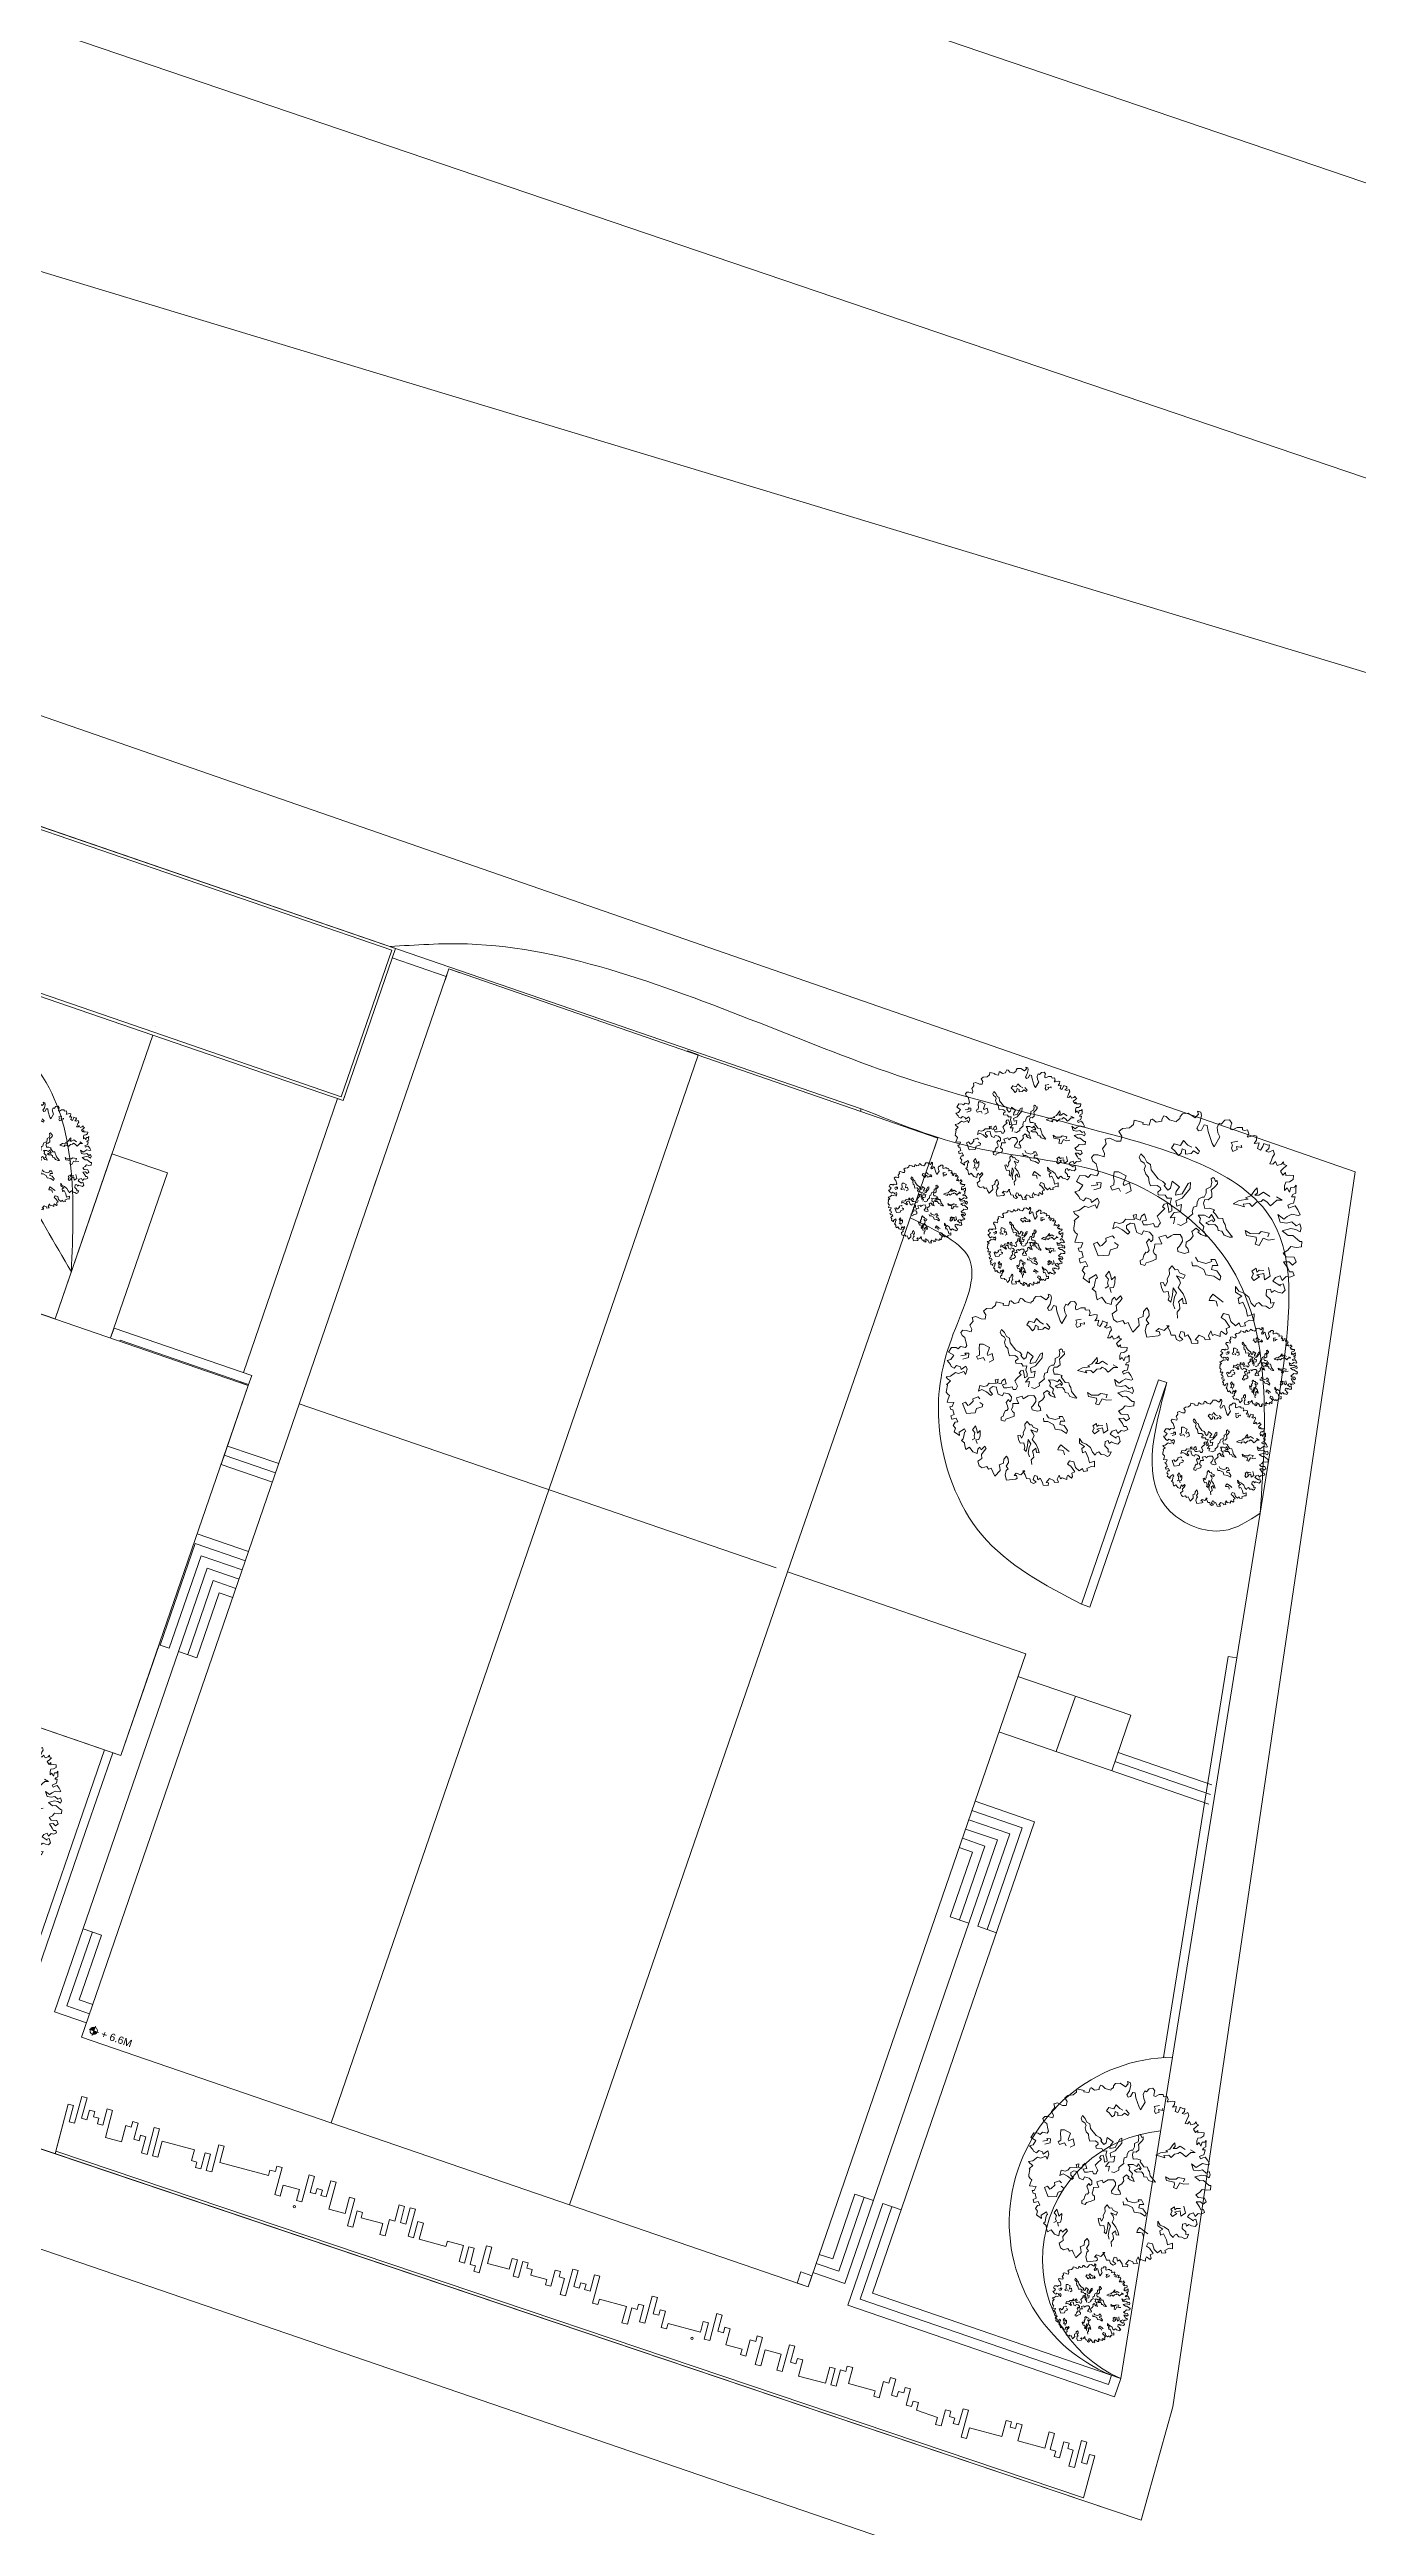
# Model space of a CAD drawing. Header units: metres. Extents: x -48 to 2360, y -1392 to 453.
# Drawn here: x 898.7 to 943.3, y -976 to -891.5 of the extents above; entities that cross this region are included whole.
import ezdxf
from ezdxf.enums import TextEntityAlignment as Align

# ---------------------------------------------------------------- set-up
doc = ezdxf.new("R2010")
doc.units = ezdxf.units.M
doc.layers.get('0').update_dxf_attribs({"color": 200})
for name, color, linetype, lineweight in [('corte3', 215, 'Continuous', 5), ('ESTRUC', 9, 'Continuous', 18), ('MUROS', 31, 'Continuous', 9), ('TODO', 210, 'Continuous', 5)]:
    doc.layers.add(name, color=color, linetype=linetype, lineweight=lineweight)
doc.layers.add('JARDINERAS', color=93, linetype='Continuous', lineweight=5, transparency=0.4)
doc.layers.add('Vegetación-h', color=7, linetype='Continuous', lineweight=5, true_color=0x5f7f00, transparency=0.5)
doc.layers.get('ESTRUC').off()
doc.styles.get("Standard").update_dxf_attribs({"font": 'arial.ttf'})

# ---------------------------------------------------------------- blocks, each defined once
blk = doc.blocks.new('arb29')
at = {"layer": 'Vegetación-h', "linetype": 'Continuous'}
for points in [[(1.833, -0.001), (1.929, -0.073), (1.976, -0.118), (2.022, -0.099), (2.061, -0.145), (2.008, -0.196), (1.95, -0.203), (1.91, -0.281), (1.857, -0.222), (1.793, -0.275), (1.774, -0.339), (1.91, -0.373), (1.878, -0.373), (1.942, -0.326), (2.001, -0.411), (1.976, -0.47), (1.905, -0.477), (1.846, -0.47), (1.812, -0.517), (1.78, -0.47), (1.727, -0.504), (1.748, -0.587), (1.833, -0.626), (1.852, -0.679), (1.905, -0.653), (1.897, -0.73), (1.865, -0.764), (1.799, -0.751), (1.74, -0.764), (1.676, -0.73), (1.644, -0.764), (1.636, -0.815), (1.565, -0.778), (1.5, -0.706), (1.402, -0.672), (1.317, -0.666), (1.245, -0.613), (1.277, -0.698), (1.389, -0.725), (1.349, -0.778), (1.389, -0.855), (1.434, -0.81), (1.525, -0.9), (1.578, -0.991), (1.663, -0.927), (1.695, -1.031), (1.631, -1.044), (1.565, -1.11), (1.597, -1.148), (1.525, -1.182), (1.487, -1.135), (1.447, -1.201), (1.357, -1.161), (1.291, -1.071), (1.206, -1.076), (1.192, -1.148), (1.264, -1.169), (1.37, -1.246), (1.323, -1.286), (1.362, -1.345), (1.349, -1.377), (1.264, -1.35), (1.259, -1.39), (1.277, -1.435), (1.232, -1.435), (1.179, -1.435), (1.155, -1.462), (1.109, -1.403), (1.096, -1.488), (1.141, -1.533), (1.07, -1.566), (1.043, -1.533), (0.958, -1.526), (0.919, -1.619), (0.966, -1.611), (0.977, -1.658), (0.881, -1.683), (0.854, -1.637), (0.783, -1.579), (0.75, -1.619), (0.716, -1.56), (0.665, -1.566), (0.665, -1.645), (0.737, -1.677), (0.698, -1.717), (0.639, -1.709), (0.599, -1.651), (0.541, -1.67), (0.495, -1.611), (0.424, -1.552), (0.463, -1.539), (0.41, -1.637), (0.32, -1.637), (0.293, -1.69), (0.339, -1.677), (0.371, -1.722), (0.352, -1.749), (0.189, -1.826), (0.131, -1.741), (0.123, -1.651), (0.144, -1.611), (0.091, -1.573), (0.11, -1.494), (0.085, -1.43), (0.038, -1.39), (0.006, -1.462), (0.025, -1.539), (-0.039, -1.592), (-0.013, -1.632), (0.014, -1.69), (-0.047, -1.826), (-0.111, -1.762), (-0.164, -1.704), (-0.209, -1.741), (-0.255, -1.704), (-0.332, -1.755), (-0.398, -1.736), (-0.451, -1.658), (-0.398, -1.586), (-0.43, -1.515), (-0.398, -1.435), (-0.379, -1.377), (-0.417, -1.345), (-0.462, -1.435), (-0.502, -1.396), (-0.523, -1.443), (-0.51, -1.526), (-0.6, -1.526), (-0.691, -1.462), (-0.744, -1.526), (-0.783, -1.467), (-0.808, -1.416), (-0.874, -1.39), (-0.855, -1.35), (-0.867, -1.265), (-0.874, -1.22), (-0.855, -1.201), (-0.893, -1.156), (-0.972, -1.254), (-0.946, -1.312), (-1.063, -1.278), (-1.063, -1.201), (-1.122, -1.169), (-1.103, -1.097), (-1.057, -1.076), (-1.116, -1.018), (-1.18, -1.063), (-1.188, -1.063), (-1.225, -1.012), (-1.174, -0.967), (-1.225, -0.887), (-1.265, -0.895), (-1.297, -0.855), (-1.259, -0.836), (-1.252, -0.751), (-1.377, -0.783), (-1.377, -0.719), (-1.377, -0.653), (-1.414, -0.64), (-1.454, -0.613), (-1.462, -0.581), (-1.48, -0.477), (-1.499, -0.464), (-1.486, -0.451), (-1.448, -0.379), (-1.52, -0.36), (-1.552, -0.334), (-1.48, -0.294), (-1.414, -0.196), (-1.35, -0.196), (-1.265, -0.124), (-1.22, -0.171), (-1.22, -0.065), (-1.265, -0.014), (-1.331, -0.105), (-1.356, -0.065), (-1.435, -0.065), (-1.462, -0.124), (-1.526, -0.112), (-1.552, -0.086), (-1.637, -0.033), (-1.579, 0.007), (-1.552, 0.103), (-1.664, 0.129), (-1.643, 0.233), (-1.558, 0.26), (-1.513, 0.247), (-1.486, 0.305), (-1.39, 0.318), (-1.377, 0.364), (-1.403, 0.403), (-1.462, 0.494), (-1.526, 0.515), (-1.565, 0.56), (-1.545, 0.613), (-1.486, 0.632), (-1.382, 0.638), (-1.39, 0.691), (-1.448, 0.749), (-1.414, 0.84), (-1.454, 0.906), (-1.395, 0.946), (-1.284, 0.933), (-1.212, 0.957), (-1.225, 1.037), (-1.292, 1.088), (-1.252, 1.154), (-1.154, 1.199), (-1.108, 1.271), (-1.122, 1.337), (-0.978, 1.35), (-0.972, 1.324), (-0.874, 1.343), (-0.874, 1.382), (-0.88, 1.433), (-0.861, 1.447), (-0.855, 1.447), (-0.783, 1.422), (-0.704, 1.467), (-0.712, 1.492), (-0.704, 1.558), (-0.664, 1.558), (-0.6, 1.526), (-0.483, 1.532), (-0.483, 1.552), (-0.451, 1.598), (-0.457, 1.63), (-0.438, 1.683), (-0.353, 1.721), (-0.228, 1.688), (-0.196, 1.76), (-0.228, 1.8), (-0.17, 1.8), (-0.143, 1.755), (-0.13, 1.636), (-0.151, 1.545), (-0.111, 1.513), (-0.071, 1.539), (-0.058, 1.63), (-0.007, 1.636), (0.038, 1.552), (0.157, 1.396), (0.203, 1.356), (0.24, 1.532), (0.189, 1.585), (0.15, 1.656), (0.157, 1.734), (0.195, 1.728)], [(0.195, 1.728), (0.227, 1.806), (0.293, 1.838), (0.346, 1.8), (0.346, 1.755), (0.359, 1.702), (0.392, 1.702), (0.45, 1.76), (0.528, 1.787), (0.541, 1.755), (0.573, 1.755), (0.613, 1.779), (0.652, 1.728), (0.645, 1.675), (0.671, 1.683), (0.743, 1.728), (0.788, 1.734), (0.801, 1.675), (0.783, 1.611), (0.854, 1.649), (0.86, 1.552), (0.913, 1.545), (0.926, 1.611), (0.926, 1.662), (0.998, 1.656), (1.017, 1.67), (1.03, 1.611), (0.998, 1.558), (1.049, 1.558), (1.102, 1.611), (1.141, 1.558), (1.128, 1.505), (1.128, 1.454), (1.121, 1.388), (1.168, 1.401), (1.192, 1.454), (1.24, 1.401), (1.298, 1.447), (1.317, 1.492), (1.336, 1.454), (1.381, 1.454), (1.349, 1.396), (1.317, 1.337), (1.376, 1.29), (1.402, 1.343), (1.421, 1.297), (1.48, 1.324), (1.538, 1.337), (1.551, 1.278), (1.506, 1.225), (1.453, 1.199), (1.453, 1.14), (1.48, 1.069), (1.506, 1.122), (1.559, 1.069), (1.559, 1.148), (1.61, 1.167), (1.623, 1.207), (1.644, 1.135), (1.663, 1.088), (1.623, 1.05), (1.617, 1.01), (1.668, 1.029), (1.676, 0.965), (1.676, 0.925), (1.636, 0.899), (1.604, 0.866), (1.636, 0.827), (1.676, 0.866), (1.716, 0.893), (1.78, 0.848), (1.838, 0.789), (1.812, 0.768), (1.708, 0.755), (1.655, 0.696), (1.617, 0.638), (1.506, 0.677), (1.578, 0.574), (1.676, 0.592), (1.748, 0.638), (1.833, 0.6), (1.878, 0.651), (1.923, 0.592), (1.923, 0.534), (1.846, 0.547), (1.767, 0.534), (1.65, 0.456), (1.767, 0.417), (1.833, 0.443), (1.969, 0.39), (2.001, 0.398), (2.022, 0.318), (1.95, 0.281), (1.865, 0.267), (1.838, 0.196), (1.78, 0.129), (1.846, 0.09), (1.969, 0.124), (2.022, 0.065), (1.982, -0.001), (1.918, 0.031), (1.833, -0.001)], [(-0.124, 1.233), (-0.195, 1.246), (-0.286, 1.291), (-0.3, 1.2), (-0.404, 1.194), (-0.424, 1.115), (-0.365, 1.096), (-0.281, 1.044), (-0.254, 1.089), (-0.261, 1.161), (-0.202, 1.155), (-0.182, 1.096), (-0.104, 1.135), (-0.078, 1.187), (0.007, 1.167), (0.013, 1.214), (-0.072, 1.259)], [(0.528, 1.559), (0.437, 1.507), (0.469, 1.475), (0.469, 1.422), (0.508, 1.382), (0.561, 1.435), (0.535, 1.475), (0.619, 1.487), (0.6, 1.52)], [(0.059, 0.013), (0.118, 0.013), (0.189, 0.091), (0.17, 0.137), (0.202, 0.189), (0.235, 0.248), (0.215, 0.28), (0.209, 0.352), (0.254, 0.384), (0.241, 0.436), (0.248, 0.502), (0.287, 0.541), (0.32, 0.554), (0.326, 0.626), (0.306, 0.685), (0.365, 0.744), (0.352, 0.815), (0.326, 0.861), (0.352, 0.894), (0.372, 0.887), (0.404, 0.848), (0.424, 0.867), (0.444, 0.822), (0.424, 0.769), (0.385, 0.697), (0.411, 0.652), (0.431, 0.6), (0.392, 0.535), (0.34, 0.522), (0.34, 0.463), (0.385, 0.391), (0.451, 0.418), (0.535, 0.418), (0.528, 0.384), (0.574, 0.359), (0.633, 0.313), (0.705, 0.332), (0.73, 0.286), (0.769, 0.254), (0.809, 0.189), (0.946, 0.104), (0.9, 0.091), (0.809, 0.091), (0.757, 0.137), (0.698, 0.13), (0.672, 0.175), (0.619, 0.202), (0.535, 0.17), (0.476, 0.182), (0.515, 0.215), (0.555, 0.261), (0.58, 0.234), (0.594, 0.268), (0.515, 0.332), (0.496, 0.274), (0.417, 0.286), (0.32, 0.254), (0.372, 0.215), (0.378, 0.157), (0.463, 0.118), (0.469, 0.046), (0.503, 0.032), (0.548, -0.02), (0.463, -0.02), (0.404, 0.007), (0.424, 0.026), (0.359, 0.052), (0.313, -0.02), (0.352, -0.079), (0.333, -0.144), (0.281, -0.209), (0.3, -0.274), (0.34, -0.294), (0.372, -0.346), (0.313, -0.385), (0.209, -0.392), (0.183, -0.346), (0.202, -0.306), (0.222, -0.215), (0.202, -0.163), (0.15, -0.124), (0.052, -0.163), (0.027, -0.19), (-0.02, -0.249), (-0.059, -0.209), (-0.15, -0.274), (-0.118, -0.313), (-0.072, -0.359), (-0.176, -0.399), (-0.163, -0.451), (-0.163, -0.515), (-0.137, -0.542), (-0.098, -0.555), (-0.078, -0.62), (-0.143, -0.678), (-0.209, -0.724), (-0.215, -0.771), (-0.286, -0.771), (-0.306, -0.718), (-0.274, -0.685), (-0.281, -0.62), (-0.267, -0.567), (-0.241, -0.562), (-0.229, -0.522), (-0.261, -0.476), (-0.306, -0.418), (-0.286, -0.353), (-0.248, -0.385), (-0.229, -0.346), (-0.248, -0.288), (-0.313, -0.249), (-0.411, -0.261), (-0.417, -0.326), (-0.502, -0.32), (-0.554, -0.249), (-0.58, -0.202), (-0.646, -0.215), (-0.691, -0.268), (-0.678, -0.313), (-0.606, -0.353), (-0.626, -0.392), (-0.73, -0.353), (-0.828, -0.34), (-0.88, -0.392), (-0.887, -0.281), (-0.808, -0.274), (-0.763, -0.242), (-0.737, -0.177), (-0.606, -0.138), (-0.646, -0.079), (-0.599, -0.052), (-0.587, -0.118), (-0.515, -0.118), (-0.515, -0.052), (-0.483, 0), (-0.424, -0.085), (-0.483, -0.124), (-0.443, -0.17), (-0.385, -0.15), (-0.3, -0.098), (-0.261, -0.144), (-0.215, -0.124), (-0.209, -0.085), (-0.202, -0.052), (-0.286, 0.026), (-0.261, 0.078), (-0.209, 0.182), (-0.254, 0.195), (-0.241, 0.241), (-0.202, 0.268), (-0.156, 0.202), (-0.13, 0.143), (-0.091, 0.182), (-0.111, 0.234), (-0.156, 0.286), (-0.163, 0.372), (-0.229, 0.345), (-0.274, 0.384), (-0.378, 0.352), (-0.397, 0.391), (-0.365, 0.443), (-0.385, 0.47), (-0.443, 0.483), (-0.542, 0.443), (-0.58, 0.495), (-0.613, 0.567), (-0.672, 0.593), (-0.717, 0.658), (-0.717, 0.717), (-0.75, 0.75), (-0.815, 0.769), (-0.855, 0.815), (-0.848, 0.874), (-0.776, 0.835), (-0.717, 0.776), (-0.652, 0.763), (-0.613, 0.685), (-0.463, 0.587), (-0.378, 0.574), (-0.326, 0.547), (-0.339, 0.522), (-0.261, 0.47), (-0.229, 0.515), (-0.241, 0.626), (-0.104, 0.581), (-0.13, 0.495), (-0.118, 0.436), (-0.026, 0.489), (0.007, 0.672), (0.039, 0.704), (0.065, 0.613), (-0.007, 0.424), (-0.084, 0.352), (-0.046, 0.28), (0.02, 0.326), (0.039, 0.215), (-0.052, 0.17), (-0.084, 0.071), (-0.013, 0.104), (-0.007, 0.039), (0, 0)], [(1.291, 0.901), (1.174, 0.933), (1.122, 0.867), (1.063, 0.848), (1.089, 0.894), (1.057, 0.965), (1.037, 0.919), (1.004, 0.815), (0.939, 0.756), (0.985, 0.75), (0.855, 0.685), (0.782, 0.606), (0.861, 0.613), (0.966, 0.62), (0.932, 0.652), (1.024, 0.692), (1.082, 0.665), (1.122, 0.75), (1.187, 0.783), (1.206, 0.822), (1.272, 0.808), (1.35, 0.769), (1.376, 0.815), (1.415, 0.887), (1.494, 0.913), (1.39, 0.933)], [(-0.87, 0.204), (-0.804, 0.27), (-0.87, 0.379), (-0.935, 0.314), (-0.956, 0.336), (-0.956, 0.467), (-1.089, 0.488), (-1.154, 0.467), (-1.132, 0.379), (-1.11, 0.336), (-1.089, 0.27), (-1.132, 0.226), (-1.089, 0.183), (-1.001, 0.248), (-0.956, 0.204)], [(-1.422, 0.137), (-1.331, 0.189), (-1.363, 0.215), (-1.291, 0.234), (-1.272, 0.157), (-1.363, 0.091)], [(1.472, 0.291), (1.472, 0.357), (1.341, 0.336), (1.319, 0.291), (1.188, 0.248), (1.1, 0.27), (1.144, 0.204), (1.297, 0.226), (1.319, 0.183), (1.319, 0.117), (1.384, 0.117), (1.407, 0.248), (1.494, 0.248), (1.582, 0.291)], [(0.496, -0.385), (0.555, -0.431), (0.685, -0.424), (0.764, -0.365), (0.737, -0.34), (0.802, -0.32), (0.874, -0.392), (0.796, -0.418), (0.802, -0.483), (0.887, -0.476), (0.978, -0.542), (0.978, -0.601), (0.868, -0.574), (0.744, -0.594), (0.685, -0.522), (0.567, -0.503), (0.496, -0.529), (0.469, -0.47)], [(1.585, -0.229), (1.513, -0.249), (1.487, -0.288), (1.461, -0.235), (1.408, -0.301), (1.447, -0.333), (1.435, -0.399), (1.487, -0.431), (1.553, -0.346), (1.501, -0.333), (1.598, -0.274), (1.644, -0.365), (1.709, -0.281), (1.637, -0.163)], [(-0.804, -0.519), (-0.848, -0.496), (-0.935, -0.562), (-0.913, -0.605), (-0.956, -0.693), (-0.979, -0.715), (-1.044, -0.671), (-1.089, -0.715), (-0.956, -0.869), (-0.804, -0.803), (-0.804, -0.715), (-0.717, -0.65), (-0.717, -0.605), (-0.782, -0.584)], [(0.548, -1.384), (0.508, -1.298), (0.535, -1.234), (0.503, -1.168), (0.476, -1.136), (0.515, -1.064), (0.555, -1.136), (0.607, -1.123), (0.567, -1.064), (0.503, -0.992), (0.398, -0.927), (0.411, -0.848), (0.378, -0.809), (0.313, -0.757), (0.431, -0.764), (0.437, -0.705), (0.34, -0.698), (0.3, -0.66), (0.261, -0.678), (0.195, -0.633), (0.17, -0.698), (0.202, -0.776), (0.189, -0.855), (0.209, -0.894), (0.195, -0.973), (0.15, -0.927), (0.111, -0.946), (0.15, -1.012), (0.202, -1.07), (0.267, -1.037), (0.313, -1.109), (0.313, -1.161), (0.365, -1.181), (0.352, -1.064), (0.326, -0.953), (0.398, -1.012), (0.392, -1.089), (0.411, -1.2), (0.456, -1.259)], [(-0.685, -1.311), (-0.646, -1.266), (-0.678, -1.227), (-0.685, -1.161), (-0.744, -1.129), (-0.717, -1.037), (-0.665, -1.103), (-0.633, -1.155), (-0.599, -1.089), (-0.567, -1.188), (-0.567, -1.259), (-0.619, -1.286), (-0.574, -1.345)], [(1.144, -0.912), (1.078, -0.89), (0.947, -0.846), (0.926, -0.912), (0.926, -0.956), (0.991, -0.934), (1.034, -0.934), (1.078, -1)]]:
    blk.add_lwpolyline(points, dxfattribs=at)
blk = doc.blocks.new('S-Nivel Planta')
at = {"ltscale": 0.5}
h = blk.add_hatch(color=256, dxfattribs=at)
h.paths.add_polyline_path([(-0.06, 0), (0, 0), (0, 0.06, 0.414214)])
h.paths.add_polyline_path([(0, -0.06, 0.414214), (0.06, 0), (0, 0)])
for p, q in [((0.08, 0), (-0.08, 0)), ((0, 0.08), (0, -0.08))]:
    blk.add_line(p, q, dxfattribs=at)
blk.add_circle((0, 0), 0.06, dxfattribs=at)
blk.add_attdef('NIVEL_PLANTA', text='', height=0.12).set_placement((0.13, 0), align=Align.MIDDLE_LEFT)

msp = doc.modelspace()

# ---------------------------------------------------------------- linework, layer by layer
at = {"layer": 'corte3', "ltscale": 7, "transparency": 33554559}
for p, q in [((910.331, -922.084), (926.407, -927.612)), ((912.256, -923.099), (910.412, -922.464)), ((902.244, -925.102), (898.916, -934.782)), ((940.711, -937.088), (940.015, -941.406)), ((938.923, -946.295), (936.718, -959.973)), ((933.061, -949.54), (933.711, -947.649)), ((937.024, -959.961), (935.258, -970.918))]:
    msp.add_line(p, q, dxfattribs=at)
at = {"layer": 'corte3', "transparency": 33554559}
for p, q in [((934.201, -944.607), (936.833, -936.954)), ((905.511, -942.713), (903.762, -942.112)), ((904.099, -943.285), (898.896, -958.415)), ((904.099, -943.285), (905.186, -943.659)), ((932.321, -951.931), (926.793, -968.008)), ((932.321, -951.931), (930.289, -951.233)), ((931.05, -952.552), (925.847, -967.683)), ((929.964, -952.179), (931.05, -952.552)), ((900.186, -955.686), (899.317, -958.211)), ((900.5, -955.795), (899.74, -958.007)), ((926.194, -964.629), (925.433, -966.842)), ((926.194, -964.629), (926.823, -964.846)), ((926.509, -964.738), (925.641, -967.262)), ((927.139, -964.954), (927.769, -965.171))]:
    msp.add_line(p, q, dxfattribs=at)
at = {"layer": 'corte3', "ltscale": 7, "transparency": 33554559}
for points in [[(905.337, -936.609), (908.548, -927.27)], [(900.807, -935.432), (902.742, -929.805), (900.851, -929.155), (898.916, -934.782)], [(885.078, -930.024), (898.916, -934.782)], [(905.621, -936.706), (900.924, -935.092), (900.807, -935.432)], [(905.513, -937.018), (901.132, -935.512), (901.122, -935.54)], [(905.503, -937.047), (905.621, -936.706)], [(936.549, -936.857), (936.833, -936.954)], [(906.542, -939.717), (904.792, -939.116)], [(906.325, -940.347), (904.576, -939.745)], [(906.433, -940.032), (904.684, -939.43)], [(940.015, -941.406), (939.219, -946.343)], [(933.917, -944.51), (934.201, -944.607)], [(902.461, -945.894), (901.161, -949.677)], [(935.602, -948.299), (931.753, -946.975)], [(939.219, -946.343), (937.024, -959.961)], [(938.923, -946.295), (939.219, -946.343)], [(935.602, -948.299), (934.952, -950.19)], [(938.264, -951.329), (931.103, -948.867)], [(935.059, -949.878), (938.317, -950.998)], [(935.166, -949.566), (938.37, -950.668)], [(936.723, -959.941), (936.718, -959.973)], [(934.835, -971.122), (934.943, -970.81)], [(935.258, -970.918), (935.043, -971.542)]]:
    msp.add_lwpolyline(points, dxfattribs=at)
at = {"layer": 'corte3', "transparency": 33554559}
for points in [[(936.549, -936.857), (933.917, -944.51)], [(903.686, -942.438), (902.493, -945.905)], [(903.686, -942.438), (905.403, -943.029)], [(903.892, -942.862), (902.808, -946.014)], [(903.892, -942.862), (905.295, -943.344)], [(904.305, -943.708), (903.438, -946.23)], [(904.513, -944.128), (903.753, -946.338)], [(904.305, -943.708), (905.078, -943.974)], [(904.513, -944.128), (904.971, -944.286)], [(902.808, -946.014), (902.461, -945.894)], [(903.753, -946.338), (903.123, -946.122)], [(900.877, -949.579), (899.954, -952.263)], [(931.473, -952.345), (930.072, -951.864)], [(931.896, -952.139), (930.181, -951.549)], [(899.954, -952.263), (897.95, -958.09)], [(930.204, -952.965), (929.748, -952.808)], [(930.627, -952.759), (929.76, -955.281)], [(930.627, -952.759), (929.856, -952.494)], [(931.473, -952.345), (930.389, -955.497)], [(931.896, -952.139), (930.704, -955.606)], [(930.204, -952.965), (929.445, -955.172)], [(929.445, -955.172), (930.075, -955.389)], [(900.5, -955.795), (899.872, -955.578)], [(930.389, -955.497), (931.02, -955.714)], [(899.984, -958.789), (898.896, -958.415)], [(899.317, -958.211), (900.091, -958.477)], [(899.74, -958.007), (900.198, -958.165)], [(927.139, -964.954), (925.949, -968.415), (935.043, -971.542)], [(927.454, -965.062), (926.371, -968.211), (934.835, -971.122)], [(924.869, -966.997), (925.641, -967.262)], [(924.976, -966.685), (925.433, -966.842)], [(925.847, -967.683), (924.762, -967.309)], [(926.793, -968.008), (935.258, -970.918)]]:
    msp.add_lwpolyline(points, dxfattribs=at)
at = {"layer": 'corte3', "ltscale": 0.3, "transparency": 33554559}
msp.add_lwpolyline([(890.483, -955.205), (897.764, -957.709), (900.593, -949.482), (900.593, -949.482), (900.593, -949.482), (893.312, -946.978)], close=True, dxfattribs=at)
at = {"layer": 'corte3', "ltscale": 7, "transparency": 33554559}
for centre, radius, start, end in [((937.094, -965.598), 5.638, 90.71362, 247.56749), ((937.004, -966.869), 4.41, 95.01128, 246.674)]:
    msp.add_arc(centre, radius, start, end, dxfattribs=at)
for points in [[(899.469, -933.174), (898.38, -926.363), (894.022, -923.734), (887.628, -923.731), (882.234, -921.806), (879.361, -923.396), (877.954, -925.429), (884.319, -930.08)], [(926.407, -927.612), (930.246, -928.932), (935.272, -929.997), (938.754, -932.61), (940.015, -941.406)], [(936.833, -936.954), (936.944, -941.348), (938.753, -942.003), (940.015, -941.406)]]:
    msp.add_spline(points, degree=3, dxfattribs=at)
at = {"layer": 'corte3', "transparency": 33554559}
msp.add_spline([(910.331, -922.084), (912.975, -921.994), (918.116, -922.953), (928.274, -926.684), (934.504, -928.373), (940.412, -931.396), (940.711, -937.088)], degree=3, dxfattribs=at)
at = {"layer": 'corte3', "ltscale": 7, "transparency": 33554559}
for points, knots in [([(899.469, -933.174), (898.891, -932.195), (897.776, -930.305), (896.353, -927.212), (893.208, -925.989), (890.325, -927.446), (887.691, -925.713), (883.91, -924.643), (882.731, -928.338), (884.173, -929.571), (885.013, -930.214)], [0, 0, 0, 0, 3.4254, 6.61759, 9.938303, 12.202422, 15.48313, 19.0446, 21.483119, 24.383869, 24.383869, 24.383869, 24.383869]), ([(928.081, -931.332), (928.954, -931.777), (930.883, -932.544), (929.223, -935.645), (928.807, -938.713), (930.192, -942.568), (932.658, -943.853), (933.917, -944.51)], [4.054195, 4.054195, 4.054195, 4.054195, 6.652302, 9.385739, 12.395806, 16.362439, 20.505037, 20.505037, 20.505037, 20.505037])]:
    msp.add_open_spline(points, degree=3, knots=knots, dxfattribs=at)
at = {"layer": 'JARDINERAS', "transparency": 33554559}
msp.add_line((933.964, -975.084), (933.964, -975.084), dxfattribs=at)
at = {"layer": 'JARDINERAS', "transparency": 33554559, "flags": 128}
for points in [[(899.573, -962.215), (899.821, -961.296)], [(899.354, -961.564), (898.913, -963.26)], [(898.944, -963.169), (899.354, -961.564)], [(899.538, -961.614), (899.389, -962.165)], [(899.389, -962.165), (899.573, -962.215)], [(900.004, -961.345), (899.816, -962.045)], [(899.816, -962.045), (899.998, -962.101)], [(899.998, -962.101), (900.089, -961.762)], [(900.089, -961.762), (900.273, -961.812)], [(900.273, -961.812), (900.224, -961.996)], [(900.224, -961.996), (900.407, -962.045)], [(900.407, -962.045), (900.358, -962.229)], [(900.542, -962.278), (900.69, -961.727)], [(900.874, -961.776), (900.627, -962.696)], [(900.69, -961.727), (900.874, -961.776)], [(901.51, -962.342), (901.56, -962.158)], [(901.56, -962.158), (901.744, -962.208)], [(900.358, -962.229), (900.542, -962.278)], [(900.627, -962.696), (901.178, -962.844)], [(901.178, -962.844), (901.327, -962.293)], [(901.327, -962.293), (901.51, -962.342)], [(901.744, -962.208), (901.595, -962.759)], [(901.595, -962.759), (901.779, -962.809)], [(901.779, -962.809), (901.829, -962.625)], [(901.829, -962.625), (902.013, -962.674)], [(902.013, -962.674), (901.864, -963.226)], [(902.048, -963.275), (902.295, -962.356)], [(902.479, -962.406), (902.232, -963.325)], [(902.295, -962.356), (902.479, -962.406)], [(902.416, -963.374), (902.564, -962.823)], [(902.564, -962.823), (903.667, -963.12)], [(904.254, -963.869), (904.501, -962.95)], [(904.501, -962.95), (904.685, -963)], [(904.685, -963), (904.537, -963.551)], [(898.913, -963.26), (898.944, -963.169)], [(901.864, -963.226), (902.048, -963.275)], [(902.232, -963.325), (902.416, -963.374)], [(903.667, -963.12), (903.568, -963.487)], [(903.568, -963.487), (903.752, -963.537)], [(903.752, -963.537), (903.702, -963.721)], [(903.702, -963.721), (903.886, -963.77)], [(903.886, -963.77), (904.035, -963.219)], [(904.035, -963.219), (904.219, -963.268)], [(904.219, -963.268), (904.07, -963.82)], [(904.07, -963.82), (904.254, -963.869)], [(904.537, -963.551), (906.191, -963.997)], [(906.191, -963.997), (906.241, -963.813)], [(906.241, -963.813), (906.425, -963.862)], [(906.658, -963.728), (906.411, -964.647)], [(906.425, -963.862), (906.474, -963.678)], [(906.474, -963.678), (906.658, -963.728)], [(906.411, -964.647), (906.594, -964.697)], [(906.594, -964.697), (906.693, -964.329)], [(906.693, -964.329), (907.245, -964.477)], [(907.245, -964.477), (907.146, -964.845)], [(907.33, -964.894), (907.577, -963.975)], [(907.577, -963.975), (907.761, -964.025)], [(907.761, -964.025), (907.613, -964.576)], [(907.613, -964.576), (907.796, -964.626)], [(907.796, -964.626), (907.846, -964.442)], [(907.846, -964.442), (908.03, -964.491)], [(908.03, -964.491), (907.98, -964.675)], [(907.98, -964.675), (908.164, -964.725)], [(908.164, -964.725), (908.313, -964.173)], [(908.496, -964.223), (908.249, -965.142)], [(908.313, -964.173), (908.496, -964.223)], [(907.146, -964.845), (907.33, -964.894)], [(908.249, -965.142), (908.801, -965.29)], [(908.801, -965.29), (908.949, -964.739)], [(909.133, -964.788), (908.885, -965.708)], [(908.949, -964.739), (909.133, -964.788)], [(909.069, -965.757), (909.218, -965.206)], [(909.218, -965.206), (909.402, -965.255)], [(909.402, -965.255), (909.352, -965.439)], [(909.352, -965.439), (910.087, -965.637)], [(910.172, -966.054), (910.321, -965.502)], [(910.321, -965.502), (910.505, -965.552)], [(910.505, -965.552), (910.651, -965)], [(910.651, -965), (910.835, -965.049)], [(910.835, -965.049), (910.688, -965.601)], [(910.872, -965.651), (911.018, -965.099)], [(911.202, -965.148), (910.957, -966.068)], [(911.018, -965.099), (911.202, -965.148)], [(908.885, -965.708), (909.069, -965.757)], [(910.087, -965.637), (909.988, -966.005)], [(909.988, -966.005), (910.172, -966.054)], [(910.688, -965.601), (910.872, -965.651)], [(910.957, -966.068), (911.141, -966.118)], [(911.141, -966.118), (911.289, -965.566)], [(911.289, -965.566), (911.473, -965.616)], [(911.473, -965.616), (911.325, -966.167)], [(911.325, -966.167), (912.244, -966.415)], [(912.244, -966.415), (912.294, -966.231)], [(912.294, -966.231), (912.845, -966.379)], [(912.845, -966.379), (912.697, -966.931)], [(913.382, -967.313), (913.63, -966.393)], [(913.63, -966.393), (913.811, -966.442)], [(912.697, -966.931), (912.88, -966.98)], [(912.88, -966.98), (913.029, -966.429)], [(913.029, -966.429), (913.21, -966.478)], [(913.21, -966.478), (913.064, -967.03)], [(913.064, -967.03), (913.248, -967.079)], [(913.248, -967.079), (913.199, -967.263)], [(913.811, -966.442), (913.665, -966.994)], [(913.665, -966.994), (914.401, -967.192)], [(914.401, -967.192), (914.5, -966.825)], [(914.5, -966.825), (914.683, -966.874)], [(914.683, -966.874), (914.535, -967.426)], [(914.719, -967.475), (914.867, -966.924)], [(914.867, -966.924), (915.051, -966.973)], [(915.051, -966.973), (915.002, -967.157)], [(915.002, -967.157), (915.186, -967.206)], [(915.186, -967.206), (915.136, -967.39)], [(915.822, -967.772), (915.968, -967.22)], [(915.968, -967.22), (916.154, -967.27)], [(916.324, -968.104), (916.571, -967.185)], [(916.571, -967.185), (916.753, -967.234)], [(916.753, -967.234), (916.607, -967.786)], [(913.199, -967.263), (913.382, -967.313)], [(914.535, -967.426), (914.719, -967.475)], [(915.136, -967.39), (915.688, -967.539)], [(915.688, -967.539), (915.638, -967.723)], [(915.638, -967.723), (915.822, -967.772)], [(916.154, -967.27), (916.105, -967.454)], [(916.105, -967.454), (916.289, -967.503)], [(916.289, -967.503), (916.14, -968.055)], [(916.14, -968.055), (916.324, -968.104)], [(916.607, -967.786), (916.791, -967.836)], [(916.791, -967.836), (916.84, -967.652)], [(916.84, -967.652), (917.024, -967.701)], [(917.024, -967.701), (916.974, -967.885)], [(916.974, -967.885), (917.158, -967.935)], [(917.158, -967.935), (917.307, -967.383)], [(917.488, -967.432), (917.243, -968.352)], [(917.307, -967.383), (917.488, -967.432)], [(917.243, -968.352), (917.427, -968.401)], [(917.427, -968.401), (917.476, -968.217)], [(917.476, -968.217), (918.396, -968.465)], [(918.396, -968.465), (918.247, -969.016)], [(918.431, -969.066), (918.58, -968.514)], [(918.58, -968.514), (918.763, -968.564)], [(918.763, -968.564), (918.813, -968.38)], [(918.813, -968.38), (918.997, -968.43)], [(918.997, -968.43), (918.848, -968.981)], [(919.032, -969.031), (919.28, -968.111)], [(919.28, -968.111), (919.461, -968.16)], [(919.461, -968.16), (919.315, -968.712)], [(919.315, -968.712), (919.499, -968.762)], [(919.499, -968.762), (919.548, -968.578)], [(919.548, -968.578), (919.732, -968.628)], [(919.732, -968.628), (919.584, -969.179)], [(921.238, -969.624), (921.486, -968.705)], [(921.486, -968.705), (921.669, -968.755)], [(921.669, -968.755), (921.521, -969.306)], [(918.247, -969.016), (918.431, -969.066)], [(918.848, -968.981), (919.032, -969.031)], [(919.584, -969.179), (919.767, -969.229)], [(919.767, -969.229), (919.817, -969.045)], [(919.817, -969.045), (920.92, -969.342)], [(920.92, -969.342), (921.019, -968.974)], [(921.019, -968.974), (921.203, -969.023)], [(921.203, -969.023), (921.054, -969.575)], [(921.054, -969.575), (921.238, -969.624)], [(921.521, -969.306), (921.705, -969.356)], [(921.705, -969.356), (921.754, -969.172)], [(921.754, -969.172), (921.938, -969.221)], [(921.938, -969.221), (921.79, -969.773)], [(921.79, -969.773), (922.341, -969.921)], [(922.476, -970.155), (922.624, -969.603)], [(922.624, -969.603), (922.808, -969.653)], [(923.041, -969.518), (922.794, -970.438)], [(922.808, -969.653), (922.857, -969.469)], [(922.857, -969.469), (923.041, -969.518)], [(923.713, -970.685), (923.96, -969.766)], [(922.341, -969.921), (922.292, -970.105)], [(922.292, -970.105), (922.476, -970.155)], [(922.794, -970.438), (922.978, -970.487)], [(922.978, -970.487), (923.126, -969.936)], [(923.126, -969.936), (923.678, -970.084)], [(923.678, -970.084), (923.529, -970.636)], [(924.144, -969.815), (923.996, -970.367)], [(923.996, -970.367), (924.18, -970.416)], [(924.18, -970.416), (924.229, -970.232)], [(924.413, -970.282), (924.264, -970.834)], [(925.184, -971.081), (925.332, -970.529)], [(925.332, -970.529), (925.516, -970.579)], [(925.516, -970.579), (925.368, -971.13)], [(925.551, -971.18), (925.7, -970.628)], [(925.7, -970.628), (925.884, -970.678)], [(925.884, -970.678), (925.933, -970.494)], [(925.933, -970.494), (926.117, -970.544)], [(926.117, -970.544), (925.969, -971.095)], [(923.529, -970.636), (923.713, -970.685)], [(924.264, -970.834), (925.184, -971.081)], [(925.368, -971.13), (925.551, -971.18)], [(925.969, -971.095), (926.888, -971.343)], [(926.888, -971.343), (926.838, -971.526)], [(927.022, -971.576), (927.171, -971.024)], [(927.171, -971.024), (927.354, -971.074)], [(927.354, -971.074), (927.404, -970.89)], [(927.404, -970.89), (927.588, -970.939)], [(927.588, -970.939), (927.439, -971.491)], [(927.623, -971.541), (927.673, -971.357)], [(927.673, -971.357), (927.856, -971.406)], [(927.856, -971.406), (927.906, -971.222)], [(927.906, -971.222), (928.09, -971.272)], [(928.09, -971.272), (927.941, -971.823)], [(926.838, -971.526), (927.022, -971.576)], [(927.439, -971.491), (927.623, -971.541)], [(927.941, -971.823), (928.125, -971.873)], [(928.125, -971.873), (928.175, -971.689)], [(928.175, -971.689), (928.359, -971.738)], [(928.359, -971.738), (928.288, -971.999)], [(928.288, -971.999), (929.009, -972.253)], [(929.009, -972.253), (928.945, -972.488)], [(929.129, -972.537), (929.278, -971.986)], [(929.278, -971.986), (929.462, -972.035)], [(929.462, -972.035), (929.412, -972.219)], [(929.412, -972.219), (929.596, -972.269)], [(929.596, -972.269), (929.546, -972.453)], [(929.73, -972.502), (929.879, -971.951)], [(930.063, -972), (929.815, -972.919)], [(929.879, -971.951), (930.063, -972)], [(928.945, -972.488), (929.129, -972.537)], [(929.546, -972.453), (929.73, -972.502)], [(929.815, -972.919), (929.999, -972.969)], [(929.999, -972.969), (930.098, -972.601)], [(930.098, -972.601), (931.201, -972.898)], [(931.201, -972.898), (931.349, -972.346)], [(931.533, -972.396), (931.484, -972.58)], [(931.484, -972.58), (931.668, -972.629)], [(931.668, -972.629), (931.717, -972.445)], [(931.717, -972.445), (931.901, -972.495)], [(931.901, -972.495), (931.753, -973.046)], [(931.753, -973.046), (932.672, -973.294)], [(932.672, -973.294), (932.818, -972.742)], [(932.818, -972.742), (933.002, -972.791)], [(933.002, -972.791), (932.856, -973.343)], [(933.174, -973.626), (933.32, -973.074)], [(933.32, -973.074), (933.504, -973.124)], [(933.504, -973.124), (933.457, -973.308)], [(933.676, -973.959), (933.923, -973.039)], [(934.107, -973.089), (933.919, -973.788)], [(933.923, -973.039), (934.107, -973.089)], [(932.856, -973.343), (933.039, -973.393)], [(933.039, -973.393), (932.99, -973.577)], [(932.99, -973.577), (933.174, -973.626)], [(933.457, -973.308), (933.64, -973.358)], [(933.64, -973.358), (933.492, -973.909)], [(933.492, -973.909), (933.676, -973.959)], [(933.919, -973.788), (934.101, -973.845)], [(934.376, -973.556), (933.989, -974.992)], [(934.101, -973.845), (934.192, -973.506)], [(934.192, -973.506), (934.376, -973.556)], [(933.964, -975.084), (933.964, -975.084)], [(933.964, -975.084), (933.964, -975.084)]]:
    msp.add_lwpolyline(points, dxfattribs=at)
at = {"layer": 'JARDINERAS', "transparency": 33554687, "flags": 128}
for points in [[(899.821, -961.296), (900.004, -961.345)], [(899.354, -961.564), (899.538, -961.614)], [(923.96, -969.766), (924.144, -969.815)], [(924.229, -970.232), (924.413, -970.282)], [(931.349, -972.346), (931.533, -972.396)]]:
    msp.add_lwpolyline(points, dxfattribs=at)
at = {"layer": 'JARDINERAS', "transparency": 33554559}
for centre in [(907.069, -965.06), (920.639, -969.55)]:
    msp.add_ellipse(centre, major_axis=(-0.027, 0.0269), ratio=1, start_param=3.926991, end_param=10.210176, dxfattribs=at)
at = {"layer": 'MUROS', "ltscale": 7, "transparency": 33554687}
msp.add_line((926.407, -927.612), (926.377, -927.7), dxfattribs=at)
at = {"layer": 'MUROS', "ltscale": 0.3, "transparency": 33554687}
for points in [[(902.244, -925.102), (908.737, -927.335), (910.52, -922.149), (890.472, -915.256), (888.689, -920.441)], [(902.277, -925.007), (908.675, -927.207), (910.393, -922.211), (890.534, -915.383), (888.816, -920.379)], [(912.343, -922.845), (929.025, -928.616), (923.887, -943.403), (932.02, -946.2), (924.595, -967.793), (899.817, -959.273)]]:
    msp.add_lwpolyline(points, close=True, dxfattribs=at)
at = {"layer": 'MUROS', "ltscale": 7, "transparency": 33554687}
for points in [[(890.661, -915.321), (910.331, -922.084)], [(908.33, -962.2), (918.381, -932.968), (920.85, -925.788)], [(888.21, -954.741), (878.092, -951.262), (877.808, -951.164), (885.078, -930.024), (905.503, -937.047), (901.161, -949.677), (893.312, -946.978), (890.385, -955.489)], [(905.22, -936.949), (905.503, -937.047), (904.576, -939.745)], [(923.509, -943.273), (907.242, -937.68)], [(923.887, -943.403), (916.463, -964.996)], [(901.161, -949.677), (900.877, -949.579)]]:
    msp.add_lwpolyline(points, dxfattribs=at)
at = {"layer": 'MUROS', "transparency": 33554687}
for points in [[(912.721, -922.975), (912.721, -922.975), (912.343, -922.845), (912.213, -923.223)], [(920.85, -925.788), (920.856, -925.772), (920.477, -925.642), (920.472, -925.657)], [(908.548, -927.27), (908.737, -927.335), (908.802, -927.145)], [(928.893, -928.994), (928.895, -928.995), (929.025, -928.616), (928.646, -928.486)], [(909.869, -930.041), (909.739, -930.419)]]:
    msp.add_lwpolyline(points, dxfattribs=at)
at = {"layer": 'MUROS', "ltscale": 7, "transparency": 33554687}
msp.add_lwpolyline([(902.342, -924.818), (902.342, -924.818)], close=True, dxfattribs=at)
at = {"layer": 'MUROS', "transparency": 33554687}
msp.add_lwpolyline([(924.347, -967.285), (924.217, -967.663), (924.595, -967.793), (924.725, -967.415)], close=True, dxfattribs=at)
at = {"layer": 'TODO', "ltscale": 7, "transparency": 33554687}
for p, q in [((943.256, -929.771), (832.27, -891.234)), ((935.953, -975.754), (837.316, -942.479)), ((937.034, -971.89), (935.953, -975.754))]:
    msp.add_line(p, q, dxfattribs=at)
at = {"layer": 'TODO', "transparency": 33554687}
for p, q in [((876.762, -955.787), (898.913, -963.26)), ((933.964, -975.084), (935.953, -975.754)), ((935.953, -975.754), (933.964, -975.084))]:
    msp.add_line(p, q, dxfattribs=at)
at = {"layer": 'TODO', "transparency": 33554687, "flags": 128}
for points in [[(710.955, -839.039), (836.796, -878.777), (868.176, -889.911), (961.053, -918.014), (966.446, -918.714), (976.776, -919.116), (981.935, -918.022), (956.922, -910.619), (839.359, -870.662), (747.182, -838.989)], [(982.533, -909.275), (775.905, -838.949)], [(926.597, -1068.837), (933.25, -1000.656), (936.148, -979.446), (817.517, -938.755)], [(933.964, -975.084), (898.913, -963.26)], [(933.964, -975.084), (898.913, -963.26)], [(898.944, -963.169), (933.989, -974.992)], [(935.953, -975.754), (933.964, -975.084)]]:
    msp.add_lwpolyline(points, dxfattribs=at)
at = {"layer": 'TODO', "ltscale": 7, "transparency": 33554687}
msp.add_lwpolyline([(937.034, -971.89), (943.256, -929.771)], dxfattribs=at)

# ---------------------------------------------------------------- block references
at = {"layer": 'corte3', "transparency": 33554687, "xscale": 2.117906149620211, "yscale": 2.117906149620211, "zscale": 2.117906149620211, "rotation": 341.0245459803515}
msp.add_blockref('S-Nivel Planta', (900.232, -959.062), dxfattribs=at).add_auto_attribs({'NIVEL_PLANTA': '+ 6.6M'})
at = {"layer": 'ESTRUC', "transparency": 33554687, "rotation": 340.8517009809033}
for p, xscale, yscale, zscale in [((931.56, -928.387), 1.234941502034135, 1.234941502034135, 1.234941502034135), ((937.061, -931.537), 2.164549413702554, 2.164549413702554, 2.164549413702554), ((928.51, -930.77), 0.7545115026069346, 0.7545115026069346, 0.7545115026069346), ((931.866, -932.279), 0.7358080969932256, 0.7358080969932256, 0.7358080969932256), ((932.112, -937.103), 1.780749423520142, 1.780749423520142, 1.780749423520142), ((939.795, -936.383), 0.7358080969932256, 0.7358080969932256, 0.7358080969932256), ((896.161, -951.109), 1.47727329686482, 1.47727329686482, 1.47727329686482), ((934.837, -963.853), 1.726555571157643, 1.726555571157643, 1.726555571157643), ((934.089, -968.313), 0.7358080969932256, 0.7358080969932256, 0.7358080969932256)]:
    msp.add_blockref('arb29', p, dxfattribs=dict(at, xscale=xscale, yscale=yscale, zscale=zscale))
for p in [(898.133, -929.17), (938.27, -939.291)]:
    msp.add_blockref('arb29', p, dxfattribs=at)

doc.saveas('drawing.dxf')
